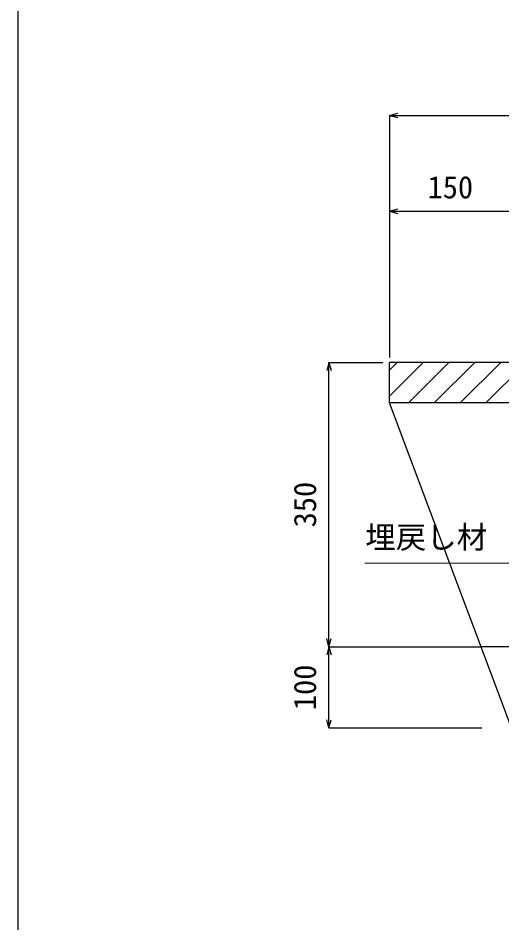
# Model space of a CAD drawing. Units: millimetres, scale not verified. Extents: x -9755 to 16726, y -7413 to 4835.
# Drawn here: x -9755 to -9160, y -200 to 914 of the extents above; entities that cross this region are included whole.
import ezdxf
from ezdxf.enums import TextEntityAlignment as Align

# ---------------------------------------------------------------- set-up
doc = ezdxf.new("R2010")
doc.units = ezdxf.units.MM
doc.header["$LTSCALE"] = 15
for name, color, linetype in [('0-3_鉄筋', 7, 'Continuous'), ('0-5_ｼﾞｮｲﾝﾄ詳細図', 7, 'Continuous'), ('0-6_寸法', 4, 'Continuous'), ('0-F', 5, 'Continuous')]:
    doc.layers.add(name, color=color, linetype=linetype)
doc.layers.add('0-A', color=7, linetype='Continuous', lineweight=18)
doc.styles.add('ＭＳ ゴシック', font='')
doc.styles.get('ＭＳ ゴシック').set_extended_font_data('MS Gothic')

msp = doc.modelspace()

# ---------------------------------------------------------------- linework, layer by layer
at = {"layer": '0-3_鉄筋'}
for p, q in [((-9023.4, 489.91), (-9298.4, 489.91)), ((-9298.4, 439.91), (-9298.4, 489.91)), ((-9298.4, 448.46), (-9256.95, 489.91)), ((-9298.4, 480.28), (-9288.77, 489.91)), ((-9275.13, 439.91), (-9225.13, 489.91)), ((-9243.31, 439.91), (-9193.31, 489.91)), ((-9211.49, 439.91), (-9161.49, 489.91)), ((-9179.67, 439.91), (-9129.67, 489.91)), ((-9034.12, 439.91), (-9298.4, 439.91))]:
    msp.add_line(p, q, dxfattribs=at)
at = {"layer": '0-5_ｼﾞｮｲﾝﾄ詳細図'}
for p, q in [((-9148.4, 39.91), (-9298.4, 439.91)), ((-8660.9, 139.91), (-9185.9, 139.91))]:
    msp.add_line(p, q, dxfattribs=at)
at = {"layer": '0-6_寸法'}
for p, q in [((-9298.4, 793.95), (-9288.26, 796.67)), ((-9298.4, 793.95), (-8548.4, 793.95)), ((-9298.4, 793.95), (-9288.26, 791.23)), ((-9298.4, 793.95), (-9298.4, 676.01)), ((-9298.4, 676.01), (-9288.26, 678.72)), ((-9298.4, 676.01), (-9148.4, 676.01)), ((-9298.4, 676.01), (-9288.26, 673.29)), ((-9298.4, 676.01), (-9298.4, 495.7)), ((-9372.95, 489.91), (-9375.67, 479.76)), ((-9372.95, 139.91), (-9372.95, 489.91)), ((-9372.95, 489.91), (-9370.23, 479.76)), ((-9372.95, 489.91), (-9306.72, 489.91)), ((-9372.95, 139.91), (-9375.67, 150.05)), ((-9372.95, 139.91), (-9370.23, 150.05)), ((-9372.95, 139.91), (-9375.67, 129.76)), ((-9372.95, 39.91), (-9372.95, 139.91)), ((-9372.95, 139.91), (-9370.23, 129.76)), ((-9372.95, 139.91), (-9184.71, 139.91)), ((-9372.95, 39.91), (-9375.67, 50.05)), ((-9372.95, 39.91), (-9370.23, 50.05)), ((-9372.95, 39.91), (-9184.71, 39.91))]:
    msp.add_line(p, q, dxfattribs=at)
at = {"layer": '0-A'}
msp.add_lwpolyline([(-9328.91, 242.68), (-9129.04, 242.68), (-9139.18, 239.96)], dxfattribs=at)
at = {"layer": '0-F'}
msp.add_lwpolyline([(-9755.46, -2027.5), (-9755.46, 2027.5), (-3855.46, 2027.5), (-3855.46, -2027.5)], close=True, dxfattribs=at)

# ---------------------------------------------------------------- texts
at = {"layer": '0-6_寸法', "style": 'ＭＳ ゴシック'}
msp.add_text('150', height=27.49, dxfattribs=at).set_placement((-9251.53, 683.51), align=Align.BOTTOM_LEFT)
for s, p in [('350', (-9380.45, 286.78)), ('100', (-9380.45, 61.78))]:
    msp.add_text(s, height=27.49, rotation=90, dxfattribs=at).set_placement(p, align=Align.BOTTOM_LEFT)
at = {"layer": '0-A', "color": 4, "style": 'ＭＳ ゴシック'}
msp.add_text('埋戻し材', height=27.49, dxfattribs=at).set_placement((-9328.14, 252.67), align=Align.BOTTOM_LEFT)

doc.saveas('drawing.dxf')
